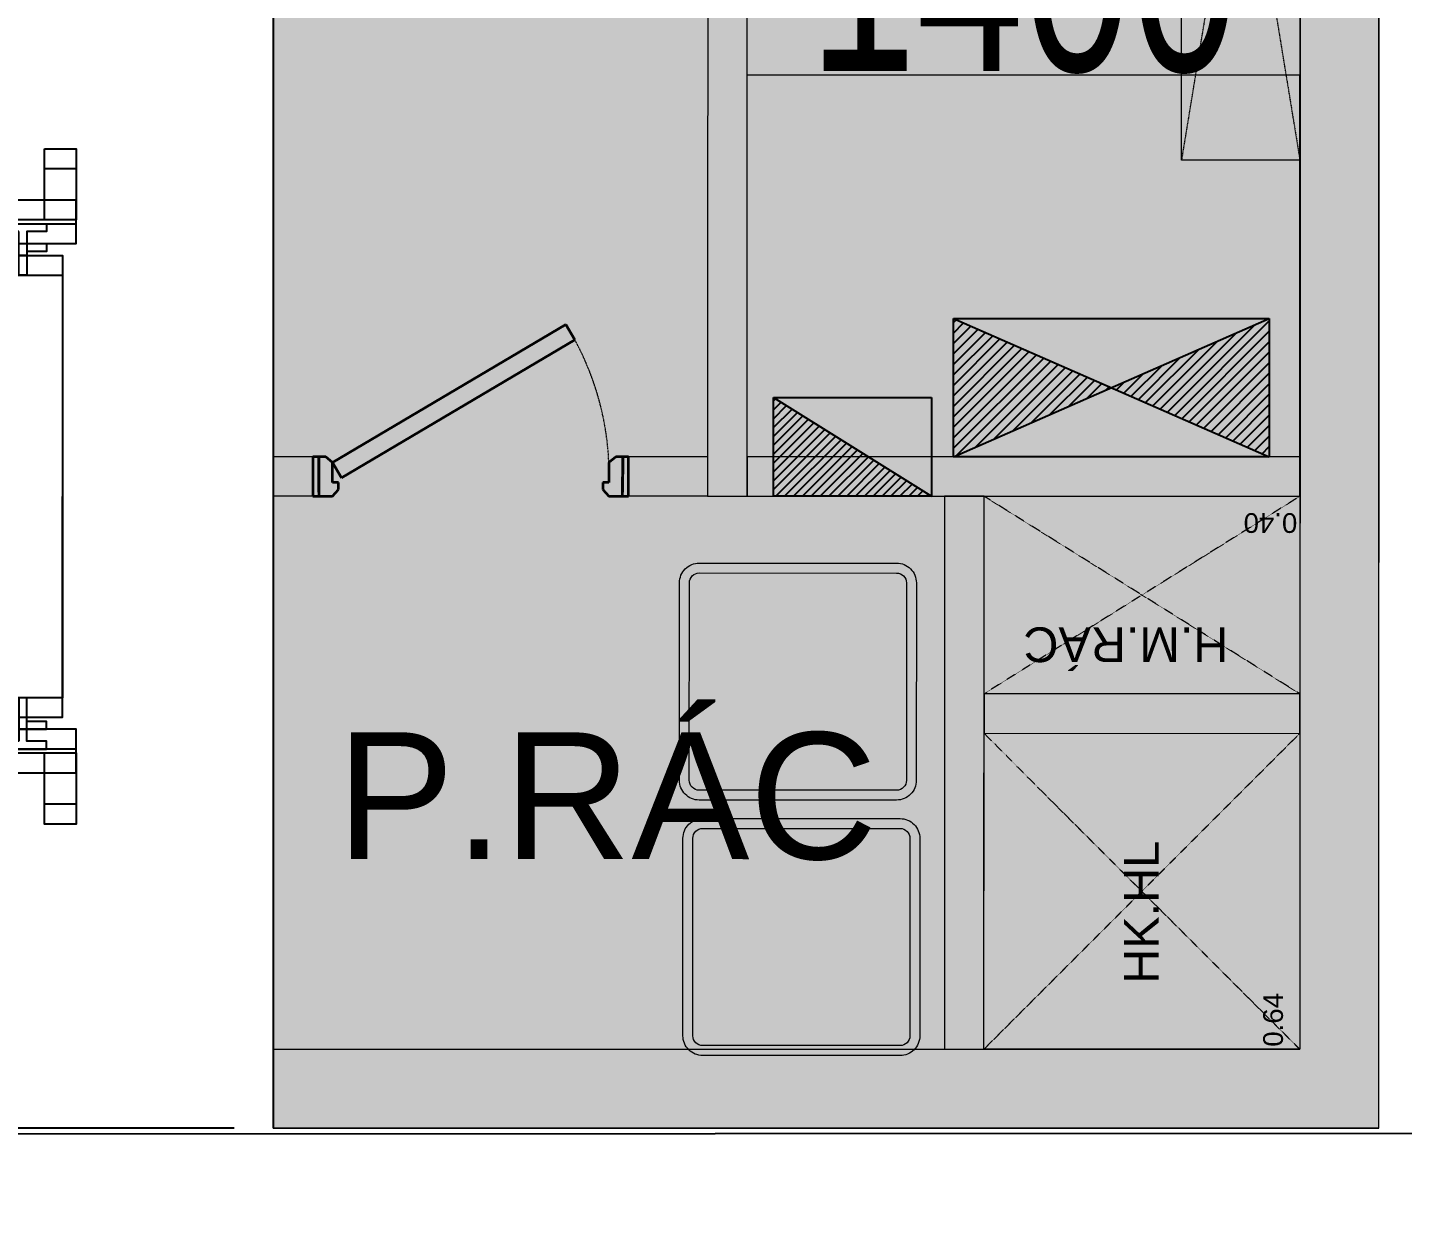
# Model space of a CAD drawing. Header units: millimetres. Extents: x 43 to 292031, y -97961 to -169.
# Drawn here: x 87184 to 90667, y -64410 to -61417 of the extents above; entities that cross this region are included whole.
import ezdxf
from ezdxf.enums import TextEntityAlignment as Align

# ---------------------------------------------------------------- set-up
doc = ezdxf.new("R2010")
doc.units = ezdxf.units.MM
doc.set_wipeout_variables(frame=1)
for name, pattern in [('ACAD_ISO02W100', [15, 12, -3]), ('HIDDEN3', [0.2, 0.1, -0.1]), ('Xr_truc thang N3 tang dien hinh$0$T-Can ho$0$HIDDEN3', [0.2, 0.1, -0.1]), ('Xref Y2-Y4 ME$0$Xref MB Y2.Y4$0$Xr_truc thang N3 tang dien hinh$0$T-Can ho$0$HIDDEN3', [0.2, 0.1, -0.1])]:
    doc.linetypes.add(name, pattern=pattern)
doc.layers.get('0').update_dxf_attribs({"color": 231})
doc.layers.get('DefPoints').update_dxf_attribs({"color": 191})
for name, color, linetype in [('250602-MB CO CAU CĂN HO X1-3A-1$0$A-TEXT', 2, 'Continuous'), ('A-CONC', 2, 'Continuous'), ('A-DOOR', 142, 'Continuous'), ('A-TBi', 27, 'Continuous'), ('CDC-E', 2, 'Continuous'), ('ICU. BE TONG', 6, 'Continuous'), ('KT', 254, 'Continuous'), ('MDI-BAO', 1, 'Continuous')]:
    doc.layers.add(name, color=color, linetype=linetype)
for name, color, linetype, lineweight in [('A-Truc ky thuat', 162, 'Continuous', 0), ('AS3_HIDDEN', 253, 'ACAD_ISO02W100', 15), ('KTV-KT-TUONG', 4, 'Continuous', 18), ('NKB-Fur', 44, 'Continuous', 9), ('text', 7, 'Continuous', 20), ('Xref Y2-Y4 ME$0$Xref MB Y2.Y4$0$LM DIEN', 150, 'Continuous', 5)]:
    doc.layers.add(name, color=color, linetype=linetype, lineweight=lineweight)
doc.styles.add('DIM', font='arial.ttf', dxfattribs={"width": 0.7})
doc.styles.add('PVT_Chu Thuong', font='arial.ttf', dxfattribs={"width": 0.8})
doc.styles.add('Xr_truc thang N3 tang dien hinh$0$T-Can ho$0$Arial', font='arial.ttf')
doc.styles.add('Xref Y2-Y4 ME$0$Xref MB Y2.Y4$0$Xr_truc thang N3 tang dien hinh$0$T-Can ho$0$Arial', font='arial.ttf')
doc.dimstyles.new('1-100', dxfattribs={"dimscale": 100, "dimtxt": 2.5, "dimasz": 1, "dimexe": 1, "dimexo": 2, "dimgap": 0.5, "dimtad": 1, "dimdec": 0, "dimdsep": 46, "dimtxsty": 'DIM', "dimblk1": 'ARCHTICK', "dimblk2": 'ARCHTICK', "dimsah": 1, "dimcen": 0, "dimdle": 1, "dimclrd": 9, "dimclre": 9, "dimclrt": 7, "dimadec": 0, "dimazin": 0, "dimtfac": 1, "dimtdec": 0, "dimtix": 1, "dimtmove": 2, "dimatfit": 0, "dimldrblk": 'ARCHTICK', "dimfxl": 1, "dimtolj": 1, "dimarcsym": 0})

# ---------------------------------------------------------------- blocks, each defined once
blk = doc.blocks.new('THANG TÀNG DH_dwg_tm1700x1700mb-2265521-MẶT BẰNG TẦNG 08-11')
for p, q in [((-160, 500), (-110, 500)), ((-130, -500), (-130, 500)), ((-80, 500), (0, 500)), ((-60, -500), (-60, 500)), ((-160, -500), (-110, -500)), ((-80, -500), (0, -500))]:
    blk.add_line(p, q)
at = {"flags": 128}
for points in [[(-110, -1080), (-160, -1080), (-160, 1080), (-110, 1080)], [(-80, 1050), (0, 1050), (0, -1050), (-80, -1050)], [(-850, 860), (-800, 860), (-800, 880), (-920, 880), (-920, 860), (-870, 860), (-870, 800), (-850, 800)], [(-2220, 830), (-2300, 830), (-2300, 700), (-2220, 700)], [(-1970, 750), (-2020, 750), (-2020, 700), (-1970, 700)], [(-1970, 640), (-2020, 640), (-2020, -640), (-1970, -640), (-1970, 640), (-2300, 640), (-2300, 700), (-1970, 700)], [(-2155, 620), (-2105, 620), (-2105, 640), (-2225, 640), (-2225, 620), (-2175, 620), (-2175, 560), (-2155, 560)], [(-2065, 560), (-2265, 560), (-2265, -560), (-2065, -560)], [(-2155, -620), (-2105, -620), (-2105, -640), (-2225, -640), (-2225, -620), (-2175, -620), (-2175, -560), (-2155, -560)], [(-1970, -700), (-2020, -700), (-2020, -750), (-1970, -750), (-1970, -700), (-2300, -700), (-2300, -640), (-1970, -640)], [(-2220, -700), (-2300, -700), (-2300, -830), (-2220, -830)], [(-850, -860), (-800, -860), (-800, -880), (-920, -880), (-920, -860), (-870, -860), (-870, -800), (-850, -800)]]:
    blk.add_lwpolyline(points, close=True, dxfattribs=at)
for points in [[(-160, -800), (-1860, -800), (-1860, 800), (-160, 800)], [(-160, -470), (-260, -470), (-260, -750), (-1810, -750), (-1810, 750), (-260, 750), (-260, 470), (-160, 470)]]:
    blk.add_lwpolyline(points, dxfattribs=at)
blk = doc.blocks.new('A$C1b9af89e')
blk.add_wipeout([(3300, 1105.8), (3000.1, 1105.8), (3000.2, 0), (6100.2, 0), (6100.1, 2900.1), (5700.2, 2900.1), (5700.3, 400), (3300.2, 400)]).translate(0, 0, 0).dxf.layer = 'A-CONC'
at = {"layer": 'A-CONC'}
blk.add_line((6000.2, 0), (3000.2, 0), dxfattribs=at)
at = {"layer": 'A-CONC', "elevation": 0}
blk.add_lwpolyline([(6100.2, 0), (6100.1, 5400.1)], dxfattribs=at)
at = {"layer": 'A-TBi', "xscale": -1, "zscale": -1, "rotation": 359.9983905956682}
for p in [(3300.1, 1650), (3300, 1599.9)]:
    blk.add_blockref('THANG TÀNG DH_dwg_tm1700x1700mb-2265521-MẶT BẰNG TẦNG 08-11', p, dxfattribs=at)
blk = doc.blocks.new('*U32')
blk.add_lwpolyline([(0, 0), (0, 300), (1830.5, 300), (1830.5, 0)], close=True)
at = {"linetype": 'Xref Y2-Y4 ME$0$Xref MB Y2.Y4$0$Xr_truc thang N3 tang dien hinh$0$T-Can ho$0$HIDDEN3'}
for points in [[(0, 0), (1830.5, 300)], [(0, 300), (1830.5, 0)]]:
    blk.add_lwpolyline(points, dxfattribs=at)
at = {"style": 'Xref Y2-Y4 ME$0$Xref MB Y2.Y4$0$Xr_truc thang N3 tang dien hinh$0$T-Can ho$0$Arial'}
blk.add_text('0.55', height=50, dxfattribs=at).set_placement((6.6, 42.7))
blk.add_attdef('--', text='', height=88, dxfattribs=at).set_placement((126.6, 189.6), align=Align.MIDDLE_CENTER)
blk = doc.blocks.new('TUCC')
at = {"layer": 'CDC-E'}
h = blk.add_hatch(dxfattribs=at)
h.set_pattern_fill('ANSI31', color=8, scale=5, angle=90)
h.set_pattern_definition([(135, (159303.51, -210150.06), (-11.2253, -11.2253), [])])
h.paths.add_polyline_path([(159303.5, -210150.1), (159053.5, -210550.1), (159303.5, -210550.1)])
for p, q in [((159053.5, -210550.1), (159053.5, -210150.1)), ((159053.5, -210550.1), (159303.5, -210150.1)), ((159053.5, -210150.1), (159303.5, -210150.1)), ((159303.5, -210150.1), (159303.5, -210550.1)), ((159303.5, -210550.1), (159053.5, -210550.1))]:
    blk.add_line(p, q, dxfattribs=at)
blk = doc.blocks.new('*X21')
at = {"color": 0}
for p, q in [((32025, 38839.7), (32032.1, 38846.9)), ((32025, 38813.2), (32050.6, 38838.8)), ((32585.5, 38604.8), (32825, 38844.2)), ((32025, 38786.7), (32069, 38830.7)), ((32025, 38760.2), (32087.5, 38822.7)), ((32025, 38733.7), (32105.9, 38814.6)), ((32025, 38707.2), (32124.4, 38806.5)), ((32548.6, 38620.9), (32740.9, 38813.2)), ((32567.1, 38612.8), (32788.1, 38833.9)), ((32604, 38596.7), (32825, 38817.7)), ((32025, 38680.6), (32142.8, 38798.5)), ((32025, 38654.1), (32161.3, 38790.4)), ((32025, 38627.6), (32179.7, 38782.3)), ((32025, 38601.1), (32198.2, 38774.2)), ((32025, 38574.6), (32216.6, 38766.2)), ((32511.7, 38637.1), (32646.7, 38772)), ((32530.2, 38629), (32693.8, 38792.6)), ((32622.4, 38588.6), (32825, 38791.2)), ((32025, 38548.1), (32235, 38758.1)), ((32025, 38521.5), (32253.5, 38750)), ((32033.8, 38503.9), (32271.9, 38742)), ((32081, 38524.5), (32290.4, 38733.9)), ((32474.8, 38653.2), (32552.4, 38730.7)), ((32493.3, 38645.1), (32599.5, 38751.4)), ((32640.9, 38580.6), (32825, 38764.7)), ((32659.3, 38572.5), (32825, 38738.2)), ((32128.1, 38545.1), (32308.8, 38725.8)), ((32175.3, 38565.7), (32327.3, 38717.8)), ((32222.4, 38586.4), (32345.7, 38709.7)), ((32269.5, 38607), (32364.2, 38701.6)), ((32456.4, 38661.3), (32505.2, 38710.1)), ((32677.8, 38564.4), (32825, 38711.7)), ((32316.7, 38627.6), (32382.6, 38693.5)), ((32363.8, 38648.2), (32401.1, 38685.5)), ((32411, 38668.9), (32419.5, 38677.4)), ((32438, 38669.3), (32458.1, 38689.5)), ((32696.2, 38556.3), (32825, 38685.1)), ((32714.6, 38548.3), (32825, 38658.6)), ((32733.1, 38540.2), (32825, 38632.1)), ((32751.5, 38532.1), (32825, 38605.6)), ((32770, 38524.1), (32825, 38579.1)), ((32788.4, 38516), (32825, 38552.6)), ((32806.9, 38507.9), (32825, 38526))]:
    blk.add_line(p, q, dxfattribs=at)
blk = doc.blocks.new('P3')
at = {"layer": 'CDC-E'}
for p, q in [((-400, 175), (400, 175)), ((-400, 175), (400, -175)), ((-400, -175), (400, 175)), ((-400, -175), (-400, 175)), ((400, 175), (400, -175)), ((400, -175), (-400, -175))]:
    blk.add_line(p, q, dxfattribs=at)
at = {"layer": 'CDC-E', "color": 8}
blk.add_blockref('*X21', (-32425, -38675), dxfattribs=at)
blk = doc.blocks.new('KTV-CuaDi-1Canh-Thep - DT1_1-800x2200-EI45-9656795-MẶT BẰNG KIẾN TRÚC TẦNG 4-15')
at = {"layer": 'A-DOOR', "lineweight": 35}
for p, q in [((-365, 35), (226.2, 385)), ((249.1, 346.3), (226.2, 385)), ((-342.1, -3.7), (249.1, 346.3)), ((-400, 50), (-415, 50)), ((-415, 50), (-415, -50)), ((-382.3, 50), (-400, 50)), ((-400, 50), (-400, -50)), ((-400, -40), (-400, 50)), ((-365, 35), (-382.3, 50)), ((-365, -15), (-365, 35)), ((-342.1, -3.7), (-365, 35)), ((352.3, 50), (335, 35)), ((335, 35), (335, -15)), ((370, 50), (352.3, 50)), ((370, -50), (370, 50)), ((370, 50), (370, -40)), ((385, 50), (370, 50)), ((385, -50), (385, 50)), ((-350, -15), (-365, -15)), ((-365, -50), (-350, -33)), ((-350, -33), (-350, -15)), ((335, -15), (320, -15)), ((320, -15), (320, -33)), ((320, -33), (335, -50)), ((-415, -50), (-400, -50)), ((-400, -50), (-365, -50)), ((335, -50), (370, -50)), ((370, -50), (385, -50))]:
    blk.add_line(p, q, dxfattribs=at)
at = {"layer": 'AS3_HIDDEN', "linetype": 'HIDDEN3'}
blk.add_arc((-380.3, 4.6), 715.9, 2.4343, 32.0969, dxfattribs=at)
blk = doc.blocks.new('*U26')
blk.add_lwpolyline([(0, 0), (0, 500.3), (800, 500.3), (800, 0)], close=True)
at = {"linetype": 'Xref Y2-Y4 ME$0$Xref MB Y2.Y4$0$Xr_truc thang N3 tang dien hinh$0$T-Can ho$0$HIDDEN3'}
for points in [[(0, 0), (800, 500.3)], [(0, 500.3), (800, 0)]]:
    blk.add_lwpolyline(points, dxfattribs=at)
at = {"style": 'Xref Y2-Y4 ME$0$Xref MB Y2.Y4$0$Xr_truc thang N3 tang dien hinh$0$T-Can ho$0$Arial'}
blk.add_text('0.40', height=50, dxfattribs=at).set_placement((6.6, 42.7))
blk.add_attdef('--', text='', height=88, dxfattribs=at).set_placement((126.6, 189.6), align=Align.MIDDLE_CENTER)
blk = doc.blocks.new('trx')
at = {"layer": 'NKB-Fur'}
for points in [[(1678103.8, 1027031.2), (1678603.8, 1027031.2, -0.414214), (1678653.8, 1026981.2), (1678653.8, 1026481.2, -0.414214), (1678603.8, 1026431.2), (1678103.8, 1026431.2, -0.414214), (1678053.8, 1026481.2), (1678053.8, 1026981.2, -0.414214)], [(1678103.8, 1027006.2), (1678603.8, 1027006.2, -0.414214), (1678628.8, 1026981.2), (1678628.8, 1026481.2, -0.414214), (1678603.8, 1026456.2), (1678103.8, 1026456.2, -0.414214), (1678078.8, 1026481.2), (1678078.8, 1026981.2, -0.414214)]]:
    blk.add_lwpolyline(points, format="xyb", close=True, dxfattribs=at)
blk = doc.blocks.new('*U27')
blk.add_lwpolyline([(0, 0), (0, 800), (800, 800), (800, 0)], close=True)
at = {"linetype": 'Xr_truc thang N3 tang dien hinh$0$T-Can ho$0$HIDDEN3'}
for points in [[(0, 0), (800, 800)], [(0, 800), (800, 0)]]:
    blk.add_lwpolyline(points, dxfattribs=at)
at = {"style": 'Xr_truc thang N3 tang dien hinh$0$T-Can ho$0$Arial'}
blk.add_text('0.64', height=50, dxfattribs=at).set_placement((6.6, 42.7))
blk.add_attdef('--', text='', height=88, dxfattribs=at).set_placement((126.6, 189.6), align=Align.MIDDLE_CENTER)
blk = doc.blocks.new('_ArchTick')
at = {"color": 0, "linetype": 'ByBlock', "const_width": 0.15}
blk.add_lwpolyline([(-0.5, -0.5), (0.5, 0.5)], dxfattribs=at)
blk = doc.blocks.new('*D37')
at = {"color": 9, "lineweight": -2, "transparency": 16777216}
for p, q in [((1759232.4, 716887.5), (1760634.7, 716887.5)), ((1759233.4, 715884.6), (1759233.4, 716888.5)), ((1760633.7, 715884.6), (1760633.7, 716888.5))]:
    blk.add_line(p, q, dxfattribs=at)
at = {"layer": 'DefPoints', "color": 0, "transparency": 16777216}
for p in [(1760633.7, 716887.5), (1759233.4, 715882.6), (1760633.7, 715882.6)]:
    blk.add_point(p, dxfattribs=at)
at = {"color": 9, "lineweight": -2, "transparency": 16777216, "rotation": 180}
blk.add_blockref('_ArchTick', (1759233.4, 716887.5), dxfattribs=at)
at = {"color": 9, "lineweight": -2, "transparency": 16777216}
blk.add_blockref('_ArchTick', (1760633.7, 716887.5), dxfattribs=at)
at = {"color": 7, "transparency": 16777216, "insert": (1759933.5, 717143.2), "char_height": 500, "attachment_point": 5, "style": 'DIM'}
blk.add_mtext('\\A1;1400', dxfattribs=at)
blk = doc.blocks.new('regregrg444')
at = {"layer": 'KT', "true_color": 0xc4c4c4, "transparency": 33554483}
h = blk.add_hatch(color=9, dxfattribs=at)
h.dxf.hatch_style = 1
h.paths.add_polyline_path([(1758033, 722720.2), (1758033, 714220), (1760833.9, 714220), (1760833.9, 722720.5)])
at = {"layer": 'KTV-KT-TUONG'}
for p, q in [((1758033, 722720.2), (1758033.3, 714419.9)), ((1760633.8, 722720.2), (1760633.9, 714419.9)), ((1760833.9, 714219.9), (1760833.8, 722720)), ((1758033.3, 714419.9), (1760633.6, 714420)), ((1760833.9, 714219.9), (1758033.3, 714220))]:
    blk.add_line(p, q, dxfattribs=at)
for points in [[(1758033, 722720.2), (1758033, 714220), (1760833.9, 714220), (1760833.9, 722720.5)], [(1759233.3, 717748.2), (1759133.3, 717748.2), (1759133.3, 715820.2), (1759233.3, 715820.2)], [(1758133.2, 715820.2), (1758033.3, 715820.4), (1758033.3, 715921), (1758133.2, 715920.8)], [(1759133.3, 715820.2), (1758933.2, 715820.4), (1758933.2, 715921), (1759133.3, 715920.8)], [(1760633.6, 715920.2), (1759233.3, 715920.2), (1759233.3, 715820.2), (1760633.6, 715820.2)], [(1759833.6, 714420), (1759833.6, 715820.2), (1759733.7, 715820.2), (1759733.7, 714420)], [(1760633.6, 715319.9), (1759833.6, 715319.9), (1759833.6, 715220), (1760633.6, 715219.9)]]:
    blk.add_lwpolyline(points, close=True, dxfattribs=at)
at = {"layer": 'A-DOOR', "color": 7, "lineweight": 35, "zscale": -0.9999999999999997, "rotation": 7.28681059823678e-05}
blk.add_blockref('KTV-CuaDi-1Canh-Thep - DT1_1-800x2200-EI45-9656795-MẶT BẰNG KIẾN TRÚC TẦNG 4-15', (1758548.2, 715870.2), dxfattribs=at)
at = {"layer": 'A-Truc ky thuat', "color": 7}
ref = blk.add_blockref('*U26', (1760633.7, 715820.2), dxfattribs=dict(at, rotation=179.9966043141499))
ref.add_attrib('--', 'H.M.RÁC', dxfattribs={"layer": '0', "height": 88, "rotation": 179.9966, "style": 'Xref Y2-Y4 ME$0$Xref MB Y2.Y4$0$Xr_truc thang N3 tang dien hinh$0$T-Can ho$0$Arial'}).set_placement((1760193, 715444.3, 0), align=Align.MIDDLE_CENTER)
ref = blk.add_blockref('*U27', (1760633.6, 714419.9), dxfattribs=dict(at, rotation=90.00110246797054))
ref.add_attrib('--', 'HK.HL', dxfattribs={"layer": '0', "height": 88, "rotation": 90.0011, "style": 'Xr_truc thang N3 tang dien hinh$0$T-Can ho$0$Arial'}).set_placement((1760232.3, 714766.7), align=Align.MIDDLE_CENTER)
at = {"layer": 'ICU. BE TONG', "color": 7, "linetype": 'Continuous', "rotation": 180.0011024679706}
for p in [(3437696.2, 1742114.3), (3437705.1, 1741467.5)]:
    blk.add_blockref('trx', p, dxfattribs=at)
at = {"layer": 'Xref Y2-Y4 ME$0$Xref MB Y2.Y4$0$LM DIEN', "color": 7}
ref = blk.add_blockref('*U32', (1760333.6, 718501.8), dxfattribs=dict(at, rotation=270.0011024742526))
ref.add_attrib('--', 'ĐIỆN+ TTLL', dxfattribs={"layer": '0', "height": 88, "rotation": 270.0011, "style": 'Xref Y2-Y4 ME$0$Xref MB Y2.Y4$0$Xr_truc thang N3 tang dien hinh$0$T-Can ho$0$Arial'}).set_placement((1760483.6, 717751.8, 0), align=Align.MIDDLE_CENTER)
for name, p, rotation in [('P3', (1760156.1, 716095.2), 0.001102467970475404), ('TUCC', (1969847.4, 875127.7), 270.0011024679706)]:
    blk.add_blockref(name, p, dxfattribs=dict(at, rotation=rotation))
at = {"layer": 'text', "color": 7, "style": 'PVT_Chu Thuong'}
blk.add_text('P.RÁC', height=320.98, rotation=359.9983, dxfattribs=at).set_placement((1758193, 714901.2))
at = {"color": 0}
dim = blk.add_linear_dim(base=(1760633.7, 716887.5), p1=(1759233.4, 715882.6), p2=(1760633.7, 715882.6), dimstyle='1-100', override={"dimscale": 1, "dimtxt": 500}, dxfattribs=at)
dim.commit()
dim.dimension.update_dxf_attribs({"geometry": '*D37', "text_midpoint": (1759933.5, 717143.2)})

msp = doc.modelspace()

# ---------------------------------------------------------------- block references
at = {"layer": '250602-MB CO CAU CĂN HO X1-3A-1$0$A-TEXT'}
msp.add_blockref('A$C1b9af89e', (81706.9, -64204.1, 0), dxfattribs=at)

# ---------------------------------------------------------------- next in the draw order: linework, layer by layer
at = {"layer": 'MDI-BAO', "elevation": 0}
msp.add_lwpolyline([(39846.8, -74504), (88846.8, -74496.9), (88846.8, -65996.3), (84804.1, -66004), (84804.1, -64219.7), (114557.4, -64204.2), (114557.4, -55704.2), (111267.5, -55704.2), (111267.5, -53904), (116347.5, -53904), (116347.5, -45404.1), (78830.2, -45403.3), (78830.2, -53904.5), (81624.4, -53905.2), (81624.4, -55704), (46507.8, -55704)], dxfattribs=at)

# ---------------------------------------------------------------- next in the draw order: block references
at = {"layer": 'KTV-KT-TUONG', "rotation": 359.9926896388424}
msp.add_blockref('regregrg444', (-1670318.3, -778199.8), dxfattribs=at)

doc.saveas('drawing.dxf')
